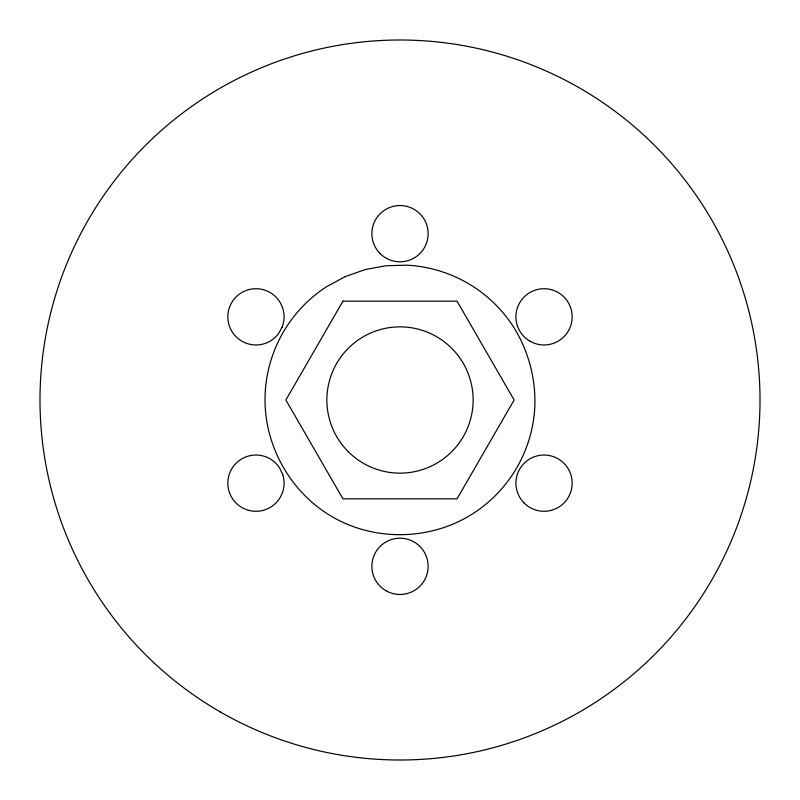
<?xml version="1.0" encoding="UTF-8"?>
<svg xmlns="http://www.w3.org/2000/svg" width="800" height="800" viewBox="0 0 800 800"><rect width="100%" height="100%" fill="white"/><g stroke="black" fill="none" stroke-linecap="round" stroke-linejoin="round"><path stroke-width="1.2" d="M282.02 327.39L278.4 333.78A28.12 28.12 0 0 1 231.11 330.02A28.12 28.12 0 0 1 254.5 288.75A28.12 28.12 0 0 1 282.02 327.39M342.94 301.17L285.88 400L342.94 498.83L457.06 498.83L514.12 400L457.06 301.17L342.94 301.17M345.09 276.67L326.47 286.78A135 135 0 0 0 265.19 392.93C262.5 442.66 289.33 492.09 332.5 516.91C375.58 541.88 431.81 540.41 473.53 513.22A135 135 0 0 0 534.81 407.07C535.97 378.74 528.38 350.43 513.22 326.47A135 135 0 0 0 407.07 265.19L385.89 265.74L365.06 269.6L345.09 276.67M282.79 474.74L279.69 468.08A28.12 28.12 0 0 0 232.25 468.03A28.12 28.12 0 0 0 252.25 511.05A28.12 28.12 0 0 0 282.79 474.74M220 711.77A360 360 0 0 0 760 400A360 360 0 0 0 220 88.23A360 360 0 0 0 220 711.77M348.29 451.71A73.12 73.12 0 0 0 470.63 418.93A73.12 73.12 0 0 0 381.07 329.37A73.12 73.12 0 0 0 348.29 451.71M380.11 253.56A28.12 28.12 0 0 0 427.17 240.95A28.12 28.12 0 0 0 392.72 206.5A28.12 28.12 0 0 0 380.11 253.56M529.98 341.19A28.12 28.12 0 0 0 572.17 316.83A28.12 28.12 0 0 0 529.98 292.48A28.12 28.12 0 0 0 529.98 341.19M524.16 503.05A28.12 28.12 0 0 0 571.21 490.44A28.12 28.12 0 0 0 536.77 456A28.12 28.12 0 0 0 524.16 503.05M385.94 590.69A28.12 28.12 0 0 0 428.13 566.33A28.12 28.12 0 0 0 385.94 541.97A28.12 28.12 0 0 0 385.94 590.69"/></g></svg>
